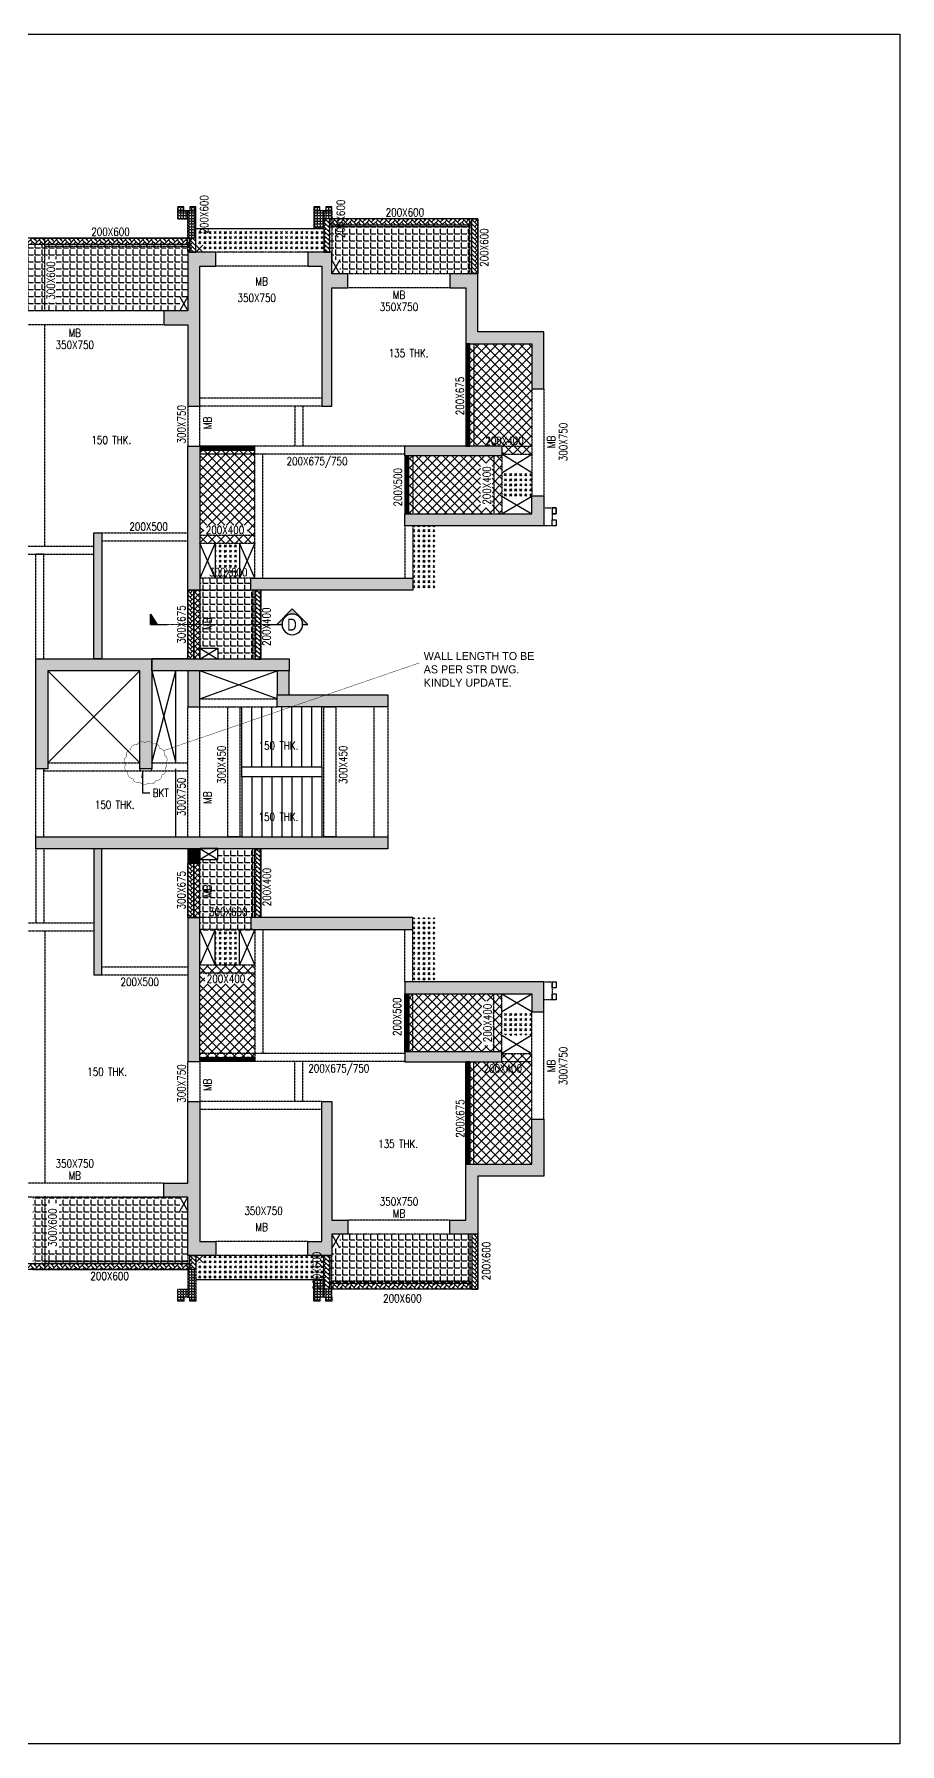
# Model space of a CAD drawing. Header units: millimetres. Extents: x 4277 to 218637, y 6776 to 49510.
# Drawn here: x 116923 to 138550, y 6776 to 49510 of the extents above; entities that cross this region are included whole.
import ezdxf
from ezdxf.enums import TextEntityAlignment as Align

# ---------------------------------------------------------------- set-up
doc = ezdxf.new("R2010")
doc.units = ezdxf.units.MM
for name, pattern in [('DASHED2', [0.375, 0.25, -0.125]), ('DOT', [0.25, 0, -0.25]), ('HIDDEN', [0.375, 0.25, -0.125])]:
    doc.linetypes.add(name, pattern=pattern)
for name, color, linetype, lineweight in [('0. BIM ARCH 28.03.25', 7, 'Continuous', 0), ('BEAM SIZES', 3, 'Continuous', 0), ('Boundary', 40, 'Continuous', 30), ('OTHER', 7, 'Continuous', 30), ('RC PARDI 100MM', 2, 'Continuous', 25), ('RC PARDI 150MM', 2, 'Continuous', 25), ('RC PARDI 200MM', 2, 'Continuous', 25)]:
    doc.layers.add(name, color=color, linetype=linetype, lineweight=lineweight)
for name, color, linetype in [('BEAM', 3, 'DASHED2'), ('BEAM NO', 3, 'Continuous'), ('COL', 6, 'Continuous'), ('col solid', 20, 'Continuous'), ('COVER', 2, 'Continuous'), ('CUT', 9, 'Continuous'), ('DOTED LINE', 7, 'DOT'), ('HAT', 30, 'Continuous'), ('S-Refr-Sect', 2, 'Continuous'), ('SLAB NO', 3, 'Continuous'), ('SYMBOL', 1, 'Continuous')]:
    doc.layers.add(name, color=color, linetype=linetype)
doc.styles.add('AR', font='GOTHIC.TTF')
doc.styles.add('Arial', font='arial.ttf')
doc.styles.add('romance', font='SIMPLEX.shx')
doc.styles.add('ROMANS', font='romans.shx', dxfattribs={"width": 1.2})
doc.dimstyles.new('100T', dxfattribs={"dimtxt": 200, "dimasz": 180, "dimexe": 50, "dimexo": 50, "dimgap": 75, "dimtad": 1, "dimdec": 0, "dimzin": 0, "dimdsep": 46, "dimtxsty": 'romance', "dimcen": 0.09, "dimdle": 150, "dimclrd": 11, "dimclre": 11, "dimclrt": 2, "dimadec": 0, "dimazin": 0, "dimtfac": 1, "dimtdec": 0, "dimtofl": 0, "dimtmove": 0, "dimatfit": 3, "dimfxl": 1, "dimtolj": 1, "dimtzin": 0, "dimarcsym": 0})
pattern_1 = [(45, (140000.34, -120499.32), (-112.2532, 112.2532), []), (135, (140000.34, -120499.32), (-112.2532, -112.2532), [])]
pattern_2 = [(0, (140000.34, -120499.32), (0, 174.625), [127, -47.625]), (90, (140000.34, -120499.32), (-174.625, 1e-14), [127, -47.625])]
pattern_3 = [(180, (265625.13, 208981.15), (-75, -75), [75, -75]), (180, (265625.13, 208953.02), (-75, -75), [75, -75]), (180, (265625.13, 208924.9), (-75, -75), [75, -75]), (270, (265615.755, 208915.52), (75, -75), [75, -75]), (270, (265587.63, 208915.52), (75, -75), [75, -75]), (270, (265559.505, 208915.52), (75, -75), [75, -75])]
pattern_4 = [(270, (-82887.21, 212458.9), (75, -75), [75, -75]), (270, (-82859.085, 212458.9), (75, -75), [75, -75]), (270, (-82830.96, 212458.9), (75, -75), [75, -75]), (360, (-82821.585, 212449.53), (75, 75), [75, -75]), (360, (-82821.585, 212421.4), (75, 75), [75, -75]), (360, (-82821.585, 212393.28), (75, 75), [75, -75])]
pattern_5 = [(45, (140000.34, -120499.316), (0, 107.763073), [228.6, -76.2]), (135, (140054.224, -120445.435), (1e-14, 107.763073), [228.6, -76.2])]
pattern_6 = [(45, (140000.34, -120499.32), (-67.35192, 67.35192), []), (135, (140000.34, -120499.32), (-67.35192, -67.35192), [])]
pattern_7 = [(270, (-84412.21, 215258.9), (75, -75), [75, -75]), (270, (-84384.085, 215258.9), (75, -75), [75, -75]), (270, (-84355.96, 215258.9), (75, -75), [75, -75]), (360, (-84346.585, 215249.53), (75, 75), [75, -75]), (360, (-84346.585, 215221.4), (75, 75), [75, -75]), (360, (-84346.585, 215193.28), (75, 75), [75, -75])]
pattern_8 = [(45, (140000.34, -120499.32), (127.27922, 0), [75, -105]), (45, (140032.16, -120499.32), (127.27922, 0), [30, -150]), (45, (140000.34, -120467.5), (127.27922, 0), [30, -150])]
pattern_9 = [(0, (140000.34, -120499.316), (0, 69.85), [50.8, -19.05]), (90, (140000.34, -120499.316), (-69.85, 4e-15), [50.8, -19.05])]

# ---------------------------------------------------------------- blocks, each defined once
blk = doc.blocks.new('A-SEC-REF-ARROW')
at = {"layer": 'S-Refr-Sect'}
h = blk.add_hatch(color=11, dxfattribs=at)
edge = h.paths.add_edge_path()
edge.add_line((0, 904), (0, 600))
edge.add_arc((0, 0), 600, 90, 180)
edge.add_arc((0, 0), 600, 180, 270)
edge.add_line((0, -600), (0, -904))
edge.add_line((0, -904), (-904, 0))
edge.add_line((-904, 0), (0, 904))
at = {"layer": 'S-Refr-Sect', "color": 11, "linetype": 'Continuous', "ltscale": 100}
for p, q in [((-904, 0), (0, 904)), ((0, 904), (0, 600)), ((0, -904), (-904, 0)), ((0, -600), (0, -904))]:
    blk.add_line(p, q, dxfattribs=at)
at = {"layer": 'S-Refr-Sect', "color": 2, "linetype": 'Continuous'}
blk.add_circle((0, 0), 600, dxfattribs=at)
blk = doc.blocks.new('SECTION')
at = {"layer": 'SYMBOL', "color": 2, "linetype": 'Continuous'}
blk.add_line((1582547, -157327), (1583086, -157327), dxfattribs=at)
at = {"layer": 'SYMBOL', "ltscale": 800, "xscale": -0.500000000299394, "yscale": 0.5000000005322244, "zscale": 0.5, "rotation": 89.96648996946367}
blk.add_blockref('A-SEC-REF-ARROW', (1583371, -157327), dxfattribs=at)
at = {"layer": 'SYMBOL', "color": 1, "linetype": 'Continuous', "style": 'Arial', "width": 0.8}
blk.add_attdef('1', text='', height=350, dxfattribs=at).set_placement((1583359, -157334), align=Align.MIDDLE)
blk = doc.blocks.new('SEC-END')
at = {"linetype": 'Continuous'}
for p, q in [((-300, 0), (0, 200)), ((0, 0), (-300, 0))]:
    blk.add_line(p, q, dxfattribs=at)
blk.add_solid([(-300, 0), (0, 0), (-300, 0), (0, 200)], dxfattribs=at)
blk = doc.blocks.new('SEC-T1')
at = {"layer": 'S-Refr-Sect', "linetype": 'Continuous'}
blk.add_line((0, 4.84), (0, 0), dxfattribs=at)
at = {"layer": 'S-Refr-Sect', "extrusion": (0, 0, -1), "xscale": 0.009999999999998, "yscale": 0.009999999999998, "zscale": -0.01, "rotation": 180}
blk.add_blockref('SEC-END', (0, 4.84), dxfattribs=at)

msp = doc.modelspace()

# ---------------------------------------------------------------- hatches: boundary and pattern name
at = {"layer": 'col solid'}
h = msp.add_hatch(color=256, dxfattribs=at)
h.dxf.hatch_style = 1
h.paths.add_polyline_path([(120760, 42244), (120760, 40209), (121060, 40209), (121061, 43709), (121461, 43709), (121461, 44059), (120761, 44059), (120760, 42594), (120159, 42594), (120159, 42244), (120760, 42244)])
h = msp.add_hatch(color=256, dxfattribs=at)
h.dxf.hatch_style = 1
h.paths.add_polyline_path([(124360, 44059), (123760, 44059), (123760, 43709), (124110, 43709), (124110, 40209), (124360, 40209), (124360, 43169), (124759, 43169), (124759, 43519), (124360, 43519)])
h = msp.add_hatch(color=256, dxfattribs=at)
h.dxf.hatch_style = 1
h.paths.add_polyline_path([(128010, 41769), (129360, 41769), (129360, 40649), (129660, 40649), (129660, 42069), (128010, 42069), (128010, 43519), (127310, 43519), (127310, 43169), (127710, 43169), (127710, 41769)])
h = msp.add_hatch(color=256, dxfattribs=at)
h.dxf.hatch_style = 1
h.paths.add_polyline_path([(120759, 39209), (121060, 39209), (121060, 35609), (120759, 35609)])
h = msp.add_hatch(color=256, dxfattribs=at)
h.dxf.hatch_style = 1
h.paths.add_polyline_path([(126185, 39219), (128610, 39219), (128610, 38969), (126185, 38969)])
h = msp.add_hatch(color=256, dxfattribs=at)
h.dxf.hatch_style = 1
h.paths.add_polyline_path([(126185, 37219), (126185, 37519), (129360, 37519), (129360, 37969), (129660, 37969), (129660, 37219)])
h = msp.add_hatch(color=256, dxfattribs=at)
h.dxf.hatch_style = 1
h.paths.add_polyline_path([(118409, 33894), (118409, 33894), (118609, 33894), (118609, 37044), (118409, 37044)])
h = msp.add_hatch(color=256, dxfattribs=at)
h.dxf.hatch_style = 1
h.paths.add_polyline_path([(122335, 35909), (126385, 35909), (126385, 35609), (122335, 35609)])
h = msp.add_hatch(color=256, dxfattribs=at)
h.dxf.hatch_style = 1
h.paths.add_polyline_path([(116960, 33894), (119860, 33894), (119860, 31144), (119560, 31144), (119560, 33594), (117260, 33594), (117260, 31144), (116960, 31144)])
h = msp.add_hatch(color=256, dxfattribs=at)
h.dxf.hatch_style = 1
h.paths.add_polyline_path([(116960, 33894), (119860, 33894), (119860, 31144), (119560, 31144), (119560, 33594), (117260, 33594), (117260, 31144), (116960, 31144)])
h = msp.add_hatch(color=256, dxfattribs=at)
h.dxf.hatch_style = 1
h.paths.add_polyline_path([(119860, 33894), (123297, 33894), (123297, 33594), (119860, 33594)])
h = msp.add_hatch(color=256, dxfattribs=at)
h.dxf.hatch_style = 1
h.paths.add_polyline_path([(120759, 32694), (121059, 32694), (121059, 33594), (120759, 33594)])
h = msp.add_hatch(color=256, dxfattribs=at)
h.dxf.hatch_style = 1
h.paths.add_polyline_path([(122997, 32994), (123297, 32994), (123297, 33594), (122997, 33594)])
h = msp.add_hatch(color=256, dxfattribs=at)
h.dxf.hatch_style = 1
h.paths.add_polyline_path([(125760, 32694), (122997, 32694), (122997, 32994), (125760, 32994)])
h = msp.add_hatch(color=256, dxfattribs=at)
h.dxf.hatch_style = 1
h.paths.add_polyline_path([(116960, 29444), (125760, 29444), (125760, 29144), (116960, 29144)])
h = msp.add_hatch(color=256, dxfattribs=at)
h.dxf.hatch_style = 1
h.paths.add_polyline_path([(116960, 29444), (125760, 29444), (125760, 29144), (116960, 29144)])
h = msp.add_hatch(color=256, dxfattribs=at)
h.dxf.hatch_style = 1
h.paths.add_polyline_path([(118409, 25994), (118609, 25994), (118609, 29144), (118409, 29144), (118409, 29144)])
h = msp.add_hatch(color=256, dxfattribs=at)
h.dxf.hatch_style = 1
h.paths.add_polyline_path([(120759, 29144), (120759, 28791), (121059, 28791), (121059, 29144)])
h = msp.add_hatch(color=256, dxfattribs=at)
h.dxf.hatch_style = 1
h.paths.add_polyline_path([(120759, 29144), (120759, 28791), (121059, 28791), (121059, 29144)])
h = msp.add_hatch(color=256, dxfattribs=at)
h.dxf.hatch_style = 1
h.paths.add_polyline_path([(120759, 23829), (121060, 23829), (121060, 27429), (120759, 27429)])
h = msp.add_hatch(color=256, dxfattribs=at)
h.dxf.hatch_style = 1
h.paths.add_polyline_path([(122335, 27129), (126385, 27129), (126385, 27429), (122335, 27429)])
h = msp.add_hatch(color=256, dxfattribs=at)
h.dxf.hatch_style = 1
h.paths.add_polyline_path([(126185, 25819), (126185, 25519), (129360, 25519), (129360, 25069), (129660, 25069), (129660, 25819)])
h = msp.add_hatch(color=256, dxfattribs=at)
h.dxf.hatch_style = 1
h.paths.add_polyline_path([(126185, 23819), (128610, 23819), (128610, 24069), (126185, 24069)])
h = msp.add_hatch(color=256, dxfattribs=at)
h.dxf.hatch_style = 1
h.paths.add_polyline_path([(120760, 20794), (120760, 22829), (121060, 22829), (121061, 19329), (121461, 19329), (121461, 18979), (120761, 18979), (120760, 20444), (120159, 20444), (120159, 20794), (120760, 20794)])
h = msp.add_hatch(color=256, dxfattribs=at)
h.dxf.hatch_style = 1
h.paths.add_polyline_path([(124360, 18979), (123760, 18979), (123760, 19329), (124110, 19329), (124110, 22829), (124360, 22829), (124360, 19869), (124759, 19869), (124759, 19519), (124360, 19519)])
h = msp.add_hatch(color=256, dxfattribs=at)
h.dxf.hatch_style = 1
h.paths.add_polyline_path([(128010, 21269), (129360, 21269), (129360, 22389), (129660, 22389), (129660, 20969), (128010, 20969), (128010, 19519), (127310, 19519), (127310, 19869), (127710, 19869), (127710, 21269)])
at = {"layer": 'HAT'}
h = msp.add_hatch(dxfattribs=at)
h.set_pattern_fill('ANGLE', color=256, scale=10)
h.set_pattern_definition(pattern_9)
h.paths.add_polyline_path([(120510, 45194), (120660, 45194), (120660, 45094), (120510, 45094)])
h = msp.add_hatch(dxfattribs=at)
h.set_pattern_fill('ANGLE', color=256, scale=10)
h.set_pattern_definition(pattern_9)
h.paths.add_polyline_path([(120760, 45094), (120510, 45094), (120510, 44894), (120760, 44894)])
h = msp.add_hatch(dxfattribs=at)
h.set_pattern_fill('ANGLE', color=256, scale=10)
h.set_pattern_definition(pattern_9)
h.paths.add_polyline_path([(120761, 45094), (120960, 45094), (120960, 44409), (120761, 44409)])
h = msp.add_hatch(dxfattribs=at)
h.set_pattern_fill('ANGLE', color=256, scale=10)
h.set_pattern_definition(pattern_9)
h.paths.add_polyline_path([(120810, 45094), (120960, 45094), (120960, 45194), (120810, 45194)])
h = msp.add_hatch(dxfattribs=at)
h.set_pattern_fill('ANGLE', color=256, scale=10)
h.set_pattern_definition(pattern_9)
h.paths.add_polyline_path([(123910, 45194), (124060, 45194), (124060, 45094), (123910, 45094)])
h = msp.add_hatch(dxfattribs=at)
h.set_pattern_fill('ANGLE', color=256, scale=10)
h.set_pattern_definition(pattern_9)
h.paths.add_polyline_path([(123910, 45094), (124160, 45094), (124160, 44659), (123910, 44659)])
h = msp.add_hatch(dxfattribs=at)
h.set_pattern_fill('ANGLE', color=256, scale=10)
h.set_pattern_definition(pattern_9)
h.paths.add_polyline_path([(124160, 45094), (124360, 45094), (124360, 44894), (124160, 44894)])
h = msp.add_hatch(dxfattribs=at)
h.set_pattern_fill('ANGLE', color=256, scale=10)
h.set_pattern_definition(pattern_9)
h.paths.add_polyline_path([(124210, 45194), (124360, 45194), (124360, 45094), (124210, 45094)])
h = msp.add_hatch(dxfattribs=at)
h.set_pattern_fill('GOST_GLASS', color=256, scale=15)
h.set_pattern_definition([(45, (140000.34, -120299.32), (127.27922, 0), [75, -105]), (45, (140032.16, -120299.32), (127.27922, 0), [30, -150]), (45, (140000.34, -120267.5), (127.27922, 0), [30, -150])])
h.paths.add_polyline_path([(120960, 44654), (124160, 44654), (124160, 44059), (121135, 44059), (121135, 44234), (120960, 44234)])
h = msp.add_hatch(dxfattribs=at)
h.set_pattern_fill('ANGLE', color=256, scale=25)
h.set_pattern_definition(pattern_2)
h.paths.add_polyline_path([(127860, 44744), (124310, 44744), (124310, 44059), (124360, 44059), (124360, 43869), (124560, 43869), (124560, 43519), (127860, 43519)])
h = msp.add_hatch(dxfattribs=at)
h.set_pattern_fill('ANGLE', color=256, scale=25)
h.set_pattern_definition(pattern_2)
h.paths.add_polyline_path([(117185, 44259), (113560, 44259), (113560, 43759), (113610, 43759), (113610, 42944), (113810, 42944), (113810, 42594), (117185, 42594)])
h = msp.add_hatch(dxfattribs=at)
h.set_pattern_fill('ANGLE', color=256, scale=25)
h.set_pattern_definition(pattern_2)
h.paths.add_polyline_path([(117475, 42799), (117185, 42799), (117185, 42594), (120560, 42594), (120560, 42944), (120760, 42944), (120761, 44059), (120811, 44059), (120811, 44259), (117185, 44259), (117185, 43889), (117475, 43889)])
at = {"layer": 'HAT', "linetype": 'ByBlock'}
h = msp.add_hatch(dxfattribs=at)
h.set_pattern_fill('ANSI37', color=256, scale=50)
h.set_pattern_definition(pattern_1)
edge = h.paths.add_edge_path()
edge.add_line((129360, 41769), (127810, 41769))
edge.add_line((127810, 41769), (127810, 39209))
edge.add_line((127810, 39209), (128610, 39209))
edge.add_line((128610, 39209), (128610, 39009))
edge.add_line((128610, 39009), (129360, 39009))
edge.add_line((129360, 39009), (129360, 41769))
h = msp.add_hatch(dxfattribs=at)
h.set_pattern_fill('ANSI37', color=256, scale=50)
h.set_pattern_definition(pattern_1)
h.paths.add_polyline_path([(121157, 37237), (122250, 37237), (122250, 37003), (121157, 37003)])
h.paths.add_polyline_path([(122435, 36789), (121060, 36789), (121060, 39109), (122435, 39109)])
h = msp.add_hatch(dxfattribs=at)
h.set_pattern_fill('ANSI37', color=256, scale=50)
h.set_pattern_definition(pattern_1)
h.paths.add_polyline_path([(128362, 38785), (128362, 37670), (128076, 37670), (128076, 38785)])
h.paths.add_polyline_path([(128610, 38969), (126285, 38969), (126285, 37519), (128610, 37519)])
at = {"layer": 'HAT'}
h = msp.add_hatch(dxfattribs=at)
h.set_pattern_fill('GOST_GLASS', color=256, scale=15)
h.set_pattern_definition(pattern_8)
h.paths.add_polyline_path([(129360, 38549), (128610, 38549), (128610, 37959), (129360, 37959)])
h = msp.add_hatch(dxfattribs=at)
h.set_pattern_fill('GOST_GLASS', color=256, scale=15)
h.set_pattern_definition(pattern_8)
h.paths.add_polyline_path([(126385, 37219), (126935, 37219), (126935, 35609), (126385, 35609)])
h = msp.add_hatch(dxfattribs=at)
h.set_pattern_fill('GOST_GLASS', color=256, scale=15)
h.set_pattern_definition(pattern_8)
h.paths.add_polyline_path([(122048, 36789), (121448, 36789), (121448, 35909), (122048, 35909)])
h = msp.add_hatch(dxfattribs=at)
h.set_pattern_fill('ANGLE', color=256, scale=25)
h.set_pattern_definition(pattern_2)
h.paths.add_polyline_path([(121060, 35909), (122335, 35909), (122335, 35609), (121060, 35609)])
at = {"layer": 'HAT', "linetype": 'ByBlock'}
h = msp.add_hatch(dxfattribs=at)
h.set_pattern_fill('ANSI37', color=256, scale=30)
h.set_pattern_definition(pattern_6)
h.paths.add_polyline_path([(121059, 33891), (120909, 33891), (120909, 35609), (121059, 35609)])
at = {"layer": 'HAT'}
h = msp.add_hatch(dxfattribs=at)
h.set_pattern_fill('ANGLE', color=256, scale=25)
h.set_pattern_definition(pattern_2)
edge = h.paths.add_edge_path()
edge.add_line((122435, 35609), (121060, 35609))
edge.add_line((121060, 35609), (121059, 34159))
edge.add_line((121059, 34159), (121510, 34159))
edge.add_line((121510, 34159), (121510, 33891))
edge.add_line((121510, 33891), (122435, 33891))
edge.add_line((122435, 33891), (122435, 35609))
h = msp.add_hatch(dxfattribs=at)
h.set_pattern_fill('ANGLE', color=256, scale=25)
h.set_pattern_definition(pattern_2)
edge = h.paths.add_edge_path()
edge.add_line((122435, 27429), (121060, 27429))
edge.add_line((121060, 27429), (121059, 28879))
edge.add_line((121059, 28879), (121510, 28879))
edge.add_line((121510, 28879), (121510, 29147))
edge.add_line((121510, 29147), (122435, 29147))
edge.add_line((122435, 29147), (122435, 27429))
at = {"layer": 'HAT', "linetype": 'ByBlock'}
h = msp.add_hatch(dxfattribs=at)
h.set_pattern_fill('ANSI37', color=256, scale=30)
h.set_pattern_definition(pattern_6)
h.paths.add_polyline_path([(121059, 28791), (120909, 28791), (120909, 27429), (121059, 27429)])
at = {"layer": 'HAT'}
h = msp.add_hatch(dxfattribs=at)
h.set_pattern_fill('ANGLE', color=256, scale=25)
h.set_pattern_definition([(0, (140000.32, -128989.37), (0, 174.625), [127, -47.625]), (90, (140000.32, -128989.37), (-174.625, 1e-14), [127, -47.625])])
h.paths.add_polyline_path([(121060, 27419), (122335, 27419), (122335, 27119), (121060, 27119)])
h = msp.add_hatch(dxfattribs=at)
h.set_pattern_fill('GOST_GLASS', color=256, scale=15)
h.set_pattern_definition(pattern_8)
h.paths.add_polyline_path([(126385, 27429), (126935, 27429), (126935, 25829), (126385, 25829)])
h = msp.add_hatch(dxfattribs=at)
h.set_pattern_fill('GOST_GLASS', color=256, scale=15)
h.set_pattern_definition(pattern_8)
h.paths.add_polyline_path([(122048, 27129), (121448, 27129), (121448, 26249), (122048, 26249)])
at = {"layer": 'HAT', "linetype": 'ByBlock'}
h = msp.add_hatch(dxfattribs=at)
h.set_pattern_fill('ANSI37', color=256, scale=50)
h.set_pattern_definition(pattern_1)
h.paths.add_polyline_path([(122254, 26016), (122254, 25775), (121183, 25775), (121183, 26016)])
h.paths.add_polyline_path([(122435, 26249), (121060, 26249), (121060, 23929), (122435, 23929)])
h = msp.add_hatch(dxfattribs=at)
h.set_pattern_fill('ANSI37', color=256, scale=50)
h.set_pattern_definition(pattern_1)
h.paths.add_polyline_path([(128380, 25337), (128380, 24230), (128101, 24230), (128101, 25337)])
h.paths.add_polyline_path([(128610, 24069), (126285, 24069), (126285, 25519), (128610, 25519)])
at = {"layer": 'HAT'}
h = msp.add_hatch(dxfattribs=at)
h.set_pattern_fill('GOST_GLASS', color=256, scale=15)
h.set_pattern_definition(pattern_8)
h.paths.add_polyline_path([(129360, 25079), (128610, 25079), (128610, 24489), (129360, 24489)])
at = {"layer": 'HAT', "linetype": 'ByBlock'}
h = msp.add_hatch(dxfattribs=at)
h.set_pattern_fill('ANSI37', color=256, scale=50)
h.set_pattern_definition(pattern_1)
edge = h.paths.add_edge_path()
edge.add_line((129360, 21269), (127810, 21269))
edge.add_line((127810, 21269), (127810, 23829))
edge.add_line((127810, 23829), (128610, 23829))
edge.add_line((128610, 23829), (128610, 24029))
edge.add_line((128610, 24029), (129360, 24029))
edge.add_line((129360, 24029), (129360, 21269))
at = {"layer": 'HAT'}
h = msp.add_hatch(dxfattribs=at)
h.set_pattern_fill('ANGLE', color=256, scale=25)
h.set_pattern_definition(pattern_2)
h.paths.add_polyline_path([(117236, 20293), (117543, 20293), (117543, 19118), (117236, 19118)], flags=16)
h.paths.add_polyline_path([(120761, 18779), (116885, 18779), (116885, 20444), (120560, 20444), (120560, 20094), (120760, 20094)])
h = msp.add_hatch(dxfattribs=at)
h.set_pattern_fill('ANGLE', color=256, scale=25)
h.set_pattern_definition(pattern_2)
edge = h.paths.add_edge_path()
edge.add_line((127860, 18294), (124310, 18294))
edge.add_line((124310, 18294), (124310, 18979))
edge.add_line((124310, 18979), (124360, 18979))
edge.add_line((124360, 18979), (124360, 19169))
edge.add_line((124360, 19169), (124560, 19169))
edge.add_line((124560, 19169), (124560, 19519))
edge.add_line((124560, 19519), (127860, 19519))
edge.add_line((127860, 19519), (127860, 18294))
h = msp.add_hatch(dxfattribs=at)
h.set_pattern_fill('GOST_GLASS', color=256, scale=15)
h.set_pattern_definition([(45, (140000.34, -120699.37), (127.27922, 0), [75, -105]), (45, (140032.16, -120699.37), (127.27922, 0), [30, -150]), (45, (140000.34, -120667.55), (127.27922, 0), [30, -150])])
h.paths.add_polyline_path([(120960, 18384), (124160, 18384), (124160, 18979), (121135, 18979), (121135, 18804), (120960, 18804)])
h = msp.add_hatch(dxfattribs=at)
h.set_pattern_fill('ANGLE', color=256, scale=10)
h.set_pattern_definition(pattern_9)
h.paths.add_polyline_path([(120760, 18629), (120960, 18629), (120960, 17944), (120761, 17944)])
h = msp.add_hatch(dxfattribs=at)
h.set_pattern_fill('ANGLE', color=256, scale=10)
h.set_pattern_definition(pattern_9)
h.paths.add_polyline_path([(124160, 17944), (123910, 17944), (123910, 18379), (124160, 18379)])
h = msp.add_hatch(dxfattribs=at)
h.set_pattern_fill('ANGLE', color=256, scale=10)
h.set_pattern_definition(pattern_9)
h.paths.add_polyline_path([(120761, 17944), (120510, 17944), (120510, 18144), (120761, 18144)])
h = msp.add_hatch(dxfattribs=at)
h.set_pattern_fill('ANGLE', color=256, scale=10)
h.set_pattern_definition(pattern_9)
h.paths.add_polyline_path([(124160, 18144), (124360, 18144), (124360, 17944), (124160, 17944)])
h = msp.add_hatch(dxfattribs=at)
h.set_pattern_fill('ANGLE', color=256, scale=10)
h.set_pattern_definition(pattern_9)
h.paths.add_polyline_path([(120510, 17944), (120660, 17944), (120660, 17844), (120510, 17844)])
h = msp.add_hatch(dxfattribs=at)
h.set_pattern_fill('ANGLE', color=256, scale=10)
h.set_pattern_definition(pattern_9)
h.paths.add_polyline_path([(120810, 17944), (120960, 17944), (120960, 17844), (120810, 17844)])
h = msp.add_hatch(dxfattribs=at)
h.set_pattern_fill('ANGLE', color=256, scale=10)
h.set_pattern_definition(pattern_9)
h.paths.add_polyline_path([(123910, 17944), (124060, 17944), (124060, 17844), (123910, 17844)])
h = msp.add_hatch(dxfattribs=at)
h.set_pattern_fill('ANGLE', color=256, scale=10)
h.set_pattern_definition(pattern_9)
h.paths.add_polyline_path([(124210, 17944), (124360, 17944), (124360, 17844), (124210, 17844)])
at = {"layer": 'RC PARDI 100MM'}
h = msp.add_hatch(dxfattribs=at)
h.set_pattern_fill('EARTH', color=30, scale=300, angle=270)
h.set_pattern_definition(pattern_7)
h.paths.add_polyline_path([(127710, 41769), (127710, 39209), (127810, 39209), (127810, 41769)])
h = msp.add_hatch(dxfattribs=at)
h.set_pattern_fill('EARTH', color=30, scale=300, angle=180)
h.set_pattern_definition(pattern_3)
h.paths.add_polyline_path([(121060, 39109), (122435, 39109), (122435, 39209), (121060, 39209)])
h = msp.add_hatch(dxfattribs=at)
h.set_pattern_fill('EARTH', color=30, scale=300, angle=270)
h.set_pattern_definition(pattern_4)
h.paths.add_polyline_path([(126185, 38969), (126185, 37519), (126285, 37519), (126285, 38969)])
h = msp.add_hatch(dxfattribs=at)
h.set_pattern_fill('EARTH', color=30, scale=300, angle=270)
h.set_pattern_definition(pattern_4)
h.paths.add_polyline_path([(126185, 24069), (126185, 25519), (126285, 25519), (126285, 24069)])
h = msp.add_hatch(dxfattribs=at)
h.set_pattern_fill('EARTH', color=30, scale=300, angle=180)
h.set_pattern_definition(pattern_3)
h.paths.add_polyline_path([(121060, 23929), (122435, 23929), (122435, 23829), (121060, 23829)])
h = msp.add_hatch(dxfattribs=at)
h.set_pattern_fill('EARTH', color=30, scale=300, angle=270)
h.set_pattern_definition(pattern_7)
h.paths.add_polyline_path([(127710, 21269), (127710, 23829), (127810, 23829), (127810, 21269)])
at = {"layer": 'RC PARDI 150MM'}
h = msp.add_hatch(dxfattribs=at)
h.set_pattern_fill('AR-HBONE', color=30, scale=0.75)
h.set_pattern_definition(pattern_5)
h.paths.add_polyline_path([(124160, 44059), (124310, 44059), (124310, 44894), (124160, 44894)])
h = msp.add_hatch(dxfattribs=at)
h.set_pattern_fill('AR-HBONE', color=30, scale=0.75)
h.set_pattern_definition(pattern_5)
h.paths.add_polyline_path([(127860, 44894), (124310, 44894), (124310, 44744), (127860, 44744)])
h = msp.add_hatch(dxfattribs=at)
h.set_pattern_fill('AR-HBONE', color=30, scale=0.75)
h.set_pattern_definition(pattern_5)
h.paths.add_polyline_path([(128010, 43519), (127860, 43519), (127860, 44894), (128010, 44894)])
h = msp.add_hatch(dxfattribs=at)
h.set_pattern_fill('AR-HBONE', color=30, scale=0.75)
h.set_pattern_definition([(45, (140000.34, -120399.316), (0, 107.763073), [228.6, -76.2]), (135, (140054.224, -120345.435), (1e-14, 107.763073), [228.6, -76.2])])
h.paths.add_polyline_path([(120811, 44409), (113560, 44409), (113560, 44259), (120811, 44259)])
h = msp.add_hatch(dxfattribs=at)
h.set_pattern_fill('AR-HBONE', color=30, scale=0.75)
h.set_pattern_definition([(45, (143349.88, -120199.28), (0, 107.763073), [228.6, -76.2]), (135, (143403.76, -120145.4), (1e-14, 107.763073), [228.6, -76.2])])
h.paths.add_polyline_path([(120811, 44059), (120961, 44059), (120961, 44409), (120811, 44409)])
h = msp.add_hatch(dxfattribs=at)
h.set_pattern_fill('AR-HBONE', color=30, scale=0.75)
h.set_pattern_definition(pattern_5)
h.paths.add_polyline_path([(120909, 33891), (120759, 33891), (120759, 35609), (120909, 35609)])
h = msp.add_hatch(dxfattribs=at)
h.set_pattern_fill('AR-HBONE', color=30, scale=0.75)
h.set_pattern_definition(pattern_5)
h.paths.add_polyline_path([(122585, 35609), (122435, 35609), (122435, 33891), (122585, 33891)])
h = msp.add_hatch(dxfattribs=at)
h.set_pattern_fill('AR-HBONE', color=30, scale=0.75)
h.set_pattern_definition(pattern_5)
h.paths.add_polyline_path([(122585, 27429), (122435, 27429), (122435, 29147), (122585, 29147)])
h = msp.add_hatch(dxfattribs=at)
h.set_pattern_fill('AR-HBONE', color=30, scale=0.75)
h.set_pattern_definition(pattern_5)
h.paths.add_polyline_path([(120909, 28791), (120759, 28791), (120759, 27429), (120909, 27429)])
h = msp.add_hatch(dxfattribs=at)
h.set_pattern_fill('AR-HBONE', color=30, scale=0.75)
h.set_pattern_definition(pattern_5)
h.paths.add_polyline_path([(128010, 19519), (127860, 19519), (127860, 18144), (128010, 18144)])
h = msp.add_hatch(dxfattribs=at)
h.set_pattern_fill('AR-HBONE', color=30, scale=0.75)
h.set_pattern_definition([(45, (143349.39, -120799.41), (0, 107.763073), [228.6, -76.2]), (135, (143403.27, -120745.53), (1e-14, 107.763073), [228.6, -76.2])])
h.paths.add_polyline_path([(120811, 18979), (120961, 18979), (120960, 18629), (120810, 18629)])
h = msp.add_hatch(dxfattribs=at)
h.set_pattern_fill('AR-HBONE', color=30, scale=0.75)
h.set_pattern_definition(pattern_5)
h.paths.add_polyline_path([(124160, 18979), (124310, 18979), (124310, 18144), (124160, 18144)])
h = msp.add_hatch(dxfattribs=at)
h.set_pattern_fill('AR-HBONE', color=30, scale=0.75)
h.set_pattern_definition([(45, (139999.87, -120599.32), (0, 107.763073), [228.6, -76.2]), (135, (140053.75, -120545.435), (1e-14, 107.763073), [228.6, -76.2])])
h.paths.add_polyline_path([(120810, 18629), (113560, 18629), (113560, 18779), (120810, 18779)])
h = msp.add_hatch(dxfattribs=at)
h.set_pattern_fill('AR-HBONE', color=30, scale=0.75)
h.set_pattern_definition(pattern_5)
h.paths.add_polyline_path([(127860, 18144), (124310, 18144), (124310, 18294), (127860, 18294)])

# ---------------------------------------------------------------- linework, layer by layer
at = {"layer": '0. BIM ARCH 28.03.25', "linetype": 'ByBlock', "lineweight": -2, "const_width": 10, "elevation": 0}
msp.add_lwpolyline([(120157, 31602), (126545, 33794)], dxfattribs=at)
msp.add_lwpolyline([(120212, 31294, 0.5), (120172, 31491, 0.5), (120058, 31656, 0.5), (119888, 31764, 0.5), (119690, 31796, 0.5), (119495, 31748, 0.5), (119334, 31627, 0.5), (119234, 31453, 0.5), (119209, 31254, 0.5), (119265, 31061, 0.5), (119392, 30905, 0.5), (119570, 30811, 0.5), (119770, 30795, 0.5), (119961, 30859, 0.5), (120112, 30992, 0.5), (120198, 31173, 0.5)], format="xyb", close=True, dxfattribs=at)
at = {"layer": 'BEAM', "ltscale": 10}
for p, q in [((120761, 44059, 0), (120761, 45094, 0)), ((120761, 45094, 0), (120961, 45094, 0)), ((120961, 44059, 0), (120961, 45094, 0)), ((120961, 44309, 0), (120961, 45094, 0)), ((124160, 45094, 0), (124160, 44059, 0)), ((124160, 45094, 0), (124360, 45094, 0)), ((124360, 44894, 0), (124160, 44894, 0)), ((124360, 45094, 0), (124360, 43859, 0)), ((127810, 44894, 0), (124360, 44894, 0)), ((127810, 43519), (127810, 44894, 0)), ((128010, 44894, 0), (127810, 44894, 0)), ((128010, 43519), (128010, 44894, 0)), ((127810, 44694, 0), (124360, 44694, 0)), ((116885, 44409, 0), (117185, 44409, 0)), ((117185, 42594, 0), (117185, 44409, 0)), ((117185, 44409, 0), (120761, 44409, 0)), ((117185, 44209, 0), (120761, 44209, 0)), ((120960, 44409, 0), (120761, 44409, 0)), ((127910, 41769, 0), (127910, 39209, 0)), ((122585, 39009, 0), (121060, 39009, 0)), ((122535, 39009, 0), (121060, 39009, 0)), ((122435, 35909, 0), (122435, 39209, 0)), ((126385, 38969, 0), (126385, 37519, 0)), ((128610, 39009, 0), (129360, 39009, 0)), ((128610, 38969, 0), (128610, 37519, 0)), ((126385, 37219, 0), (126385, 35909, 0)), ((121060, 36789, 0), (122435, 36789, 0)), ((117160, 36516, 0), (116960, 36516, 0)), ((122385, 35909, 0), (121060, 35909, 0)), ((122585, 35609, 0), (122585, 33891, 0)), ((120759, 33894, 0), (119860, 33894, 0)), ((120759, 33594, 0), (119860, 33594, 0)), ((121059, 32894, 0), (122997, 32894, 0)), ((121059, 32694, 0), (122997, 32694, 0)), ((125410, 32694, 0), (125410, 29444, 0)), ((125760, 32694, 0), (125760, 29444, 0)), ((117260, 31294, 0), (119560, 31294, 0)), ((119860, 31294, 0), (120759, 31294, 0)), ((122385, 27429, 0), (122385, 29147, 0)), ((122585, 27429, 0), (122585, 29147, 0)), ((122385, 27429, 0), (121060, 27429, 0)), ((122385, 27129, 0), (121060, 27129, 0)), ((122435, 27129, 0), (122435, 23829, 0)), ((126385, 25819, 0), (126385, 27129, 0)), ((121060, 26249, 0), (122435, 26249, 0)), ((126385, 24069, 0), (126385, 25519, 0)), ((128610, 24069, 0), (128610, 25519, 0)), ((122535, 24029, 0), (121060, 24029, 0)), ((128610, 24029, 0), (129360, 24029, 0)), ((127910, 21269, 0), (127910, 23829, 0)), ((117185, 20469, 0), (117185, 18629, 0)), ((127810, 19519), (127810, 18144, 0)), ((128010, 19519), (128010, 18144, 0)), ((117185, 18829, 0), (120760, 18829, 0)), ((120761, 18979, 0), (120761, 17944, 0)), ((120961, 18979, 0), (120960, 18629, 0)), ((124360, 17944, 0), (124360, 18979, 0)), ((116885, 18629, 0), (117185, 18629, 0)), ((117185, 18629, 0), (120760, 18629, 0)), ((120960, 18629, 0), (120760, 18629, 0)), ((120960, 18629, 0), (120960, 17944, 0)), ((124360, 18144, 0), (124160, 18144, 0)), ((127810, 18344, 0), (124360, 18344, 0)), ((127810, 18144, 0), (124360, 18144, 0)), ((128010, 18144, 0), (127810, 18144, 0)), ((120761, 17944, 0), (120960, 17944, 0)), ((124160, 17944, 0), (124360, 17944, 0))]:
    msp.add_line(p, q, dxfattribs=at)
at = {"layer": 'BEAM', "color": 4}
for p, q in [((123748, 44059, 0), (121448, 44059, 0)), ((127310, 43519, 0), (124759, 43519, 0)), ((120159, 42594, 0), (114210, 42594, 0)), ((120159, 20444, 0), (114210, 20444, 0)), ((127310, 19519, 0), (124759, 19519, 0)), ((123760, 18979, 0), (121461, 18979, 0))]:
    msp.add_line(p, q, dxfattribs=at)
at = {"layer": 'BEAM', "color": 4, "linetype": 'HIDDEN', "ltscale": 10}
for p, q in [((123748, 43709, 0), (121448, 43709, 0)), ((127310, 43169, 0), (124759, 43169, 0)), ((120159, 42244, 0), (114210, 42244, 0)), ((120760, 40209, 0), (120759, 39209, 0)), ((121060, 39209, 0), (121060, 40209, 0)), ((120759, 35609, 0), (120759, 33891, 0)), ((121059, 35609, 0), (121059, 33891, 0)), ((120759, 29444, 0), (120759, 32694, 0)), ((121059, 29444, 0), (121059, 32694, 0)), ((120759, 27429, 0), (120759, 28794, 0)), ((121059, 27429, 0), (121059, 28794, 0)), ((120760, 22829, 0), (120759, 23829, 0)), ((121060, 23829, 0), (121060, 22829, 0)), ((120159, 20794, 0), (114210, 20794, 0)), ((127310, 19869, 0), (124759, 19869, 0)), ((123760, 19329, 0), (121461, 19329, 0))]:
    msp.add_line(p, q, dxfattribs=at)
at = {"layer": 'BEAM', "linetype": 'HIDDEN', "ltscale": 10}
for p, q in [((117185, 36716, 0), (117185, 42244, 0)), ((127710, 41769, 0), (127710, 39209, 0)), ((124110, 40409, 0), (121060, 40409, 0)), ((124110, 40209, 0), (121060, 40209, 0)), ((123435, 40209, 0), (123435, 39209, 0)), ((123635, 40209, 0), (123635, 39209, 0)), ((126185, 39209, 0), (121060, 39209, 0)), ((126185, 39009, 0), (122585, 39009, 0)), ((122635, 35909, 0), (122635, 39009, 0)), ((126185, 38969, 0), (126185, 37519, 0)), ((128410, 38969, 0), (128410, 37519, 0)), ((128610, 39209, 0), (129360, 39209, 0)), ((126185, 37219, 0), (126185, 35909, 0)), ((118609, 37044, 0), (120759, 37044, 0)), ((118609, 36844, 0), (120759, 36844, 0)), ((121060, 36989, 0), (122435, 36989, 0)), ((114160, 36716, 0), (118409, 36716, 0)), ((114160, 36516, 0), (118409, 36516, 0)), ((116960, 33894, 0), (116960, 36516, 0)), ((117160, 33894, 0), (117160, 36516, 0)), ((122385, 35609, 0), (121060, 35609, 0)), ((122385, 35609, 0), (122385, 33891, 0)), ((116960, 29444, 0), (116960, 31144, 0)), ((117160, 29444, 0), (117160, 31144, 0)), ((117160, 31094, 0), (119560, 31094, 0)), ((119860, 31094, 0), (120759, 31094, 0)), ((116960, 29144, 0), (116960, 27294, 0)), ((117160, 29144, 0), (117160, 27294, 0)), ((115460, 27294, 6), (118409, 27294, 6)), ((115460, 27094, 6), (118409, 27094, 6)), ((117185, 27094, 0), (117185, 20819, 0)), ((122635, 27129, 0), (122635, 24029, 0)), ((126185, 25819, 0), (126185, 27129, 0)), ((118609, 26194, 0), (120759, 26194, 0)), ((118609, 25994, 0), (120759, 25994, 0)), ((121060, 26049, 0), (122435, 26049, 0)), ((126185, 24069, 0), (126185, 25519, 0)), ((128410, 24069, 0), (128410, 25519, 0)), ((126185, 24029, 0), (122535, 24029, 0)), ((126185, 23829, 0), (121060, 23829, 0)), ((126185, 23829, 0), (121060, 23829, 0)), ((123435, 22829, 0), (123435, 23829, 0)), ((123635, 22829, 0), (123635, 23829, 0)), ((127710, 21269, 0), (127710, 23829, 0)), ((128610, 23829, 0), (129360, 23829, 0)), ((124110, 22829, 0), (121060, 22829, 0)), ((124110, 22629, 0), (121060, 22629, 0))]:
    msp.add_line(p, q, dxfattribs=at)
at = {"layer": 'BEAM', "color": 4, "ltscale": 10}
for p, q in [((129360, 40649, 0), (129360, 37969, 0)), ((129660, 40649, 0), (129660, 37969, 0)), ((129360, 22389, 0), (129360, 25069, 0)), ((129660, 22389, 0), (129660, 25069, 0))]:
    msp.add_line(p, q, dxfattribs=at)
at = {"layer": 'BEAM', "ltscale": 10, "elevation": 0}
for points in [[(120761, 45094), (120510, 45094), (120510, 44894), (120761, 44894)], [(120761, 17944), (120510, 17944), (120510, 18144), (120761, 18144)]]:
    msp.add_lwpolyline(points, close=True, dxfattribs=at)
at = {"layer": 'BEAM', "elevation": 0}
msp.add_lwpolyline([(129660, 37669), (129960, 37669), (129960, 37519), (129860, 37519), (129860, 37369), (129960, 37369), (129960, 37219), (129660, 37219)], dxfattribs=at)
at = {"layer": 'BEAM', "linetype": 'HIDDEN', "ltscale": 10, "elevation": 0}
for points in [[(121760, 32694), (122060, 32694), (122060, 29444), (121760, 29444)], [(124160, 32694), (124460, 32694), (124460, 29444), (124160, 29444)], [(119560, 31094), (119860, 31094), (119860, 31144), (119560, 31144)]]:
    msp.add_lwpolyline(points, close=True, dxfattribs=at)
at = {"layer": 'BEAM', "elevation": 0}
msp.add_lwpolyline([(129860, 25369), (129660, 25369), (129660, 25819), (129860, 25819)], close=True, dxfattribs=at)
at = {"layer": 'Boundary'}
msp.add_lwpolyline([(77037, 49510), (138550, 49510), (138550, 6776), (77037, 6776)], close=True, dxfattribs=at)
at = {"layer": 'COL', "elevation": 0}
for points in [[(120760, 42244), (120760, 40209), (121060, 40209), (121061, 43709), (121461, 43709), (121461, 44059), (120761, 44059), (120760, 42594), (120159, 42594), (120159, 42244), (120760, 42244)], [(124360, 44059), (123760, 44059), (123760, 43709), (124110, 43709), (124110, 40209), (124360, 40209), (124360, 43169), (124759, 43169), (124759, 43519), (124360, 43519)], [(120759, 39209), (121060, 39209), (121060, 35609), (120759, 35609)], [(126185, 39219), (128610, 39219), (128610, 38969), (126185, 38969)], [(126185, 37219), (126185, 37519), (129360, 37519), (129360, 37969), (129660, 37969), (129660, 37219)], [(122335, 35909), (126385, 35909), (126385, 35609), (122335, 35609)], [(116960, 33894), (119860, 33894), (119860, 31144), (119560, 31144), (119560, 33594), (117260, 33594), (117260, 31144), (116960, 31144)], [(119860, 33894), (123297, 33894), (123297, 33594), (119860, 33594)], [(120759, 32694), (121059, 32694), (121059, 33594), (120759, 33594)], [(122997, 32994), (123297, 32994), (123297, 33594), (122997, 33594)], [(125760, 32694), (122997, 32694), (122997, 32994), (125760, 32994)], [(116960, 29444), (125760, 29444), (125760, 29144), (116960, 29144)], [(120759, 29144), (120759, 28791), (121059, 28791), (121059, 29144)], [(120759, 23829), (121060, 23829), (121060, 27429), (120759, 27429)], [(122335, 27129), (126385, 27129), (126385, 27429), (122335, 27429)], [(126185, 25819), (126185, 25519), (129360, 25519), (129360, 25069), (129660, 25069), (129660, 25819)], [(126185, 23819), (128610, 23819), (128610, 24069), (126185, 24069)], [(120760, 20794), (120760, 22829), (121060, 22829), (121061, 19329), (121461, 19329), (121461, 18979), (120761, 18979), (120760, 20444), (120159, 20444), (120159, 20794), (120760, 20794)], [(124360, 18979), (123760, 18979), (123760, 19329), (124110, 19329), (124110, 22829), (124360, 22829), (124360, 19869), (124759, 19869), (124759, 19519), (124360, 19519)]]:
    msp.add_lwpolyline(points, close=True, dxfattribs=at)
for points in [[(128010, 41769), (129360, 41769), (129360, 40649), (129660, 40649), (129660, 42069), (128010, 42069), (128010, 43519), (127310, 43519), (127310, 43169), (127710, 43169), (127710, 41769), (128010, 41769)], [(118409, 33894), (118409, 37044), (118609, 37044), (118609, 33894), (118409, 33894)], [(118409, 29144), (118409, 25994), (118609, 25994), (118609, 29144), (118409, 29144)], [(128010, 21269), (129360, 21269), (129360, 22389), (129660, 22389), (129660, 20969), (128010, 20969), (128010, 19519), (127310, 19519), (127310, 19869), (127710, 19869), (127710, 21269), (128010, 21269)]]:
    msp.add_lwpolyline(points, dxfattribs=at)
at = {"layer": 'COVER'}
for p, q in [((120960, 44654, 0), (124160, 44654, 0)), ((121448, 36789, 0), (121448, 35909, 0)), ((122048, 36789, 0), (122048, 35909, 0)), ((120459, 31294, 0), (120459, 33594, 0)), ((120459, 29444, 0), (120459, 31144, 0)), ((121448, 26249, 0), (121448, 27129, 0)), ((122048, 26249, 0), (122048, 27129, 0)), ((124160, 17944, 0), (124160, 18979, 0)), ((120960, 18384, 0), (124160, 18384, 0))]:
    msp.add_line(p, q, dxfattribs=at)
at = {"layer": 'COVER', "elevation": 0}
for points in [[(120960, 45090), (120960, 45194), (120810, 45194), (120810, 45094), (120660, 45094), (120660, 45194), (120510, 45194), (120510, 45094), (120760, 45094)], [(124360, 45094), (124360, 45194), (124210, 45194), (124210, 45094), (124060, 45094), (124060, 45194), (123910, 45194), (123910, 45094)]]:
    msp.add_lwpolyline(points, dxfattribs=at)
for points in [[(124160, 45094), (123910, 45094), (123910, 44659), (124160, 44659)], [(124160, 44059), (124310, 44059), (124310, 44894), (124160, 44894)], [(127860, 44894), (124310, 44894), (124310, 44744), (127860, 44744)], [(128010, 43519), (127860, 43519), (127860, 44894), (128010, 44894)], [(120811, 44409), (113560, 44409), (113560, 44259), (120811, 44259)], [(120811, 44059), (120961, 44059), (120961, 44409), (120811, 44409)], [(129860, 37519), (129960, 37519), (129960, 37669), (129860, 37669)], [(129860, 37369), (129960, 37369), (129960, 37219), (129860, 37219)], [(120909, 33891), (120759, 33891), (120759, 35609), (120909, 35609)], [(121059, 33891), (120909, 33891), (120909, 35609), (121059, 35609)], [(122585, 35609), (122435, 35609), (122435, 33891), (122585, 33891)], [(121059, 34159), (121510, 34159), (121510, 33884), (121059, 33884)], [(121059, 28879), (121510, 28879), (121510, 29154), (121059, 29154)], [(122585, 27429), (122435, 27429), (122435, 29147), (122585, 29147)], [(120909, 28791), (120759, 28791), (120759, 27429), (120909, 27429)], [(121059, 28791), (120909, 28791), (120909, 27429), (121059, 27429)], [(129960, 25669), (129860, 25669), (129860, 25819), (129960, 25819)], [(129860, 25519), (129960, 25519), (129960, 25369), (129860, 25369)], [(128010, 19519), (127860, 19519), (127860, 18144), (128010, 18144)], [(120811, 18979), (120961, 18979), (120960, 18629), (120810, 18629)], [(124160, 18979), (124310, 18979), (124310, 18144), (124160, 18144)], [(120810, 18629), (113560, 18629), (113560, 18779), (120810, 18779)], [(124160, 17944), (123910, 17944), (123910, 18379), (124160, 18379)], [(127860, 18144), (124310, 18144), (124310, 18294), (127860, 18294)], [(120510, 17944), (120660, 17944), (120660, 17844), (120510, 17844)], [(120810, 17944), (120960, 17944), (120960, 17844), (120810, 17844)], [(123910, 17944), (124060, 17944), (124060, 17844), (123910, 17844)], [(124210, 17944), (124360, 17944), (124360, 17844), (124210, 17844)]]:
    msp.add_lwpolyline(points, close=True, dxfattribs=at)
at = {"layer": 'COVER', "const_width": 0.1, "elevation": 0}
for points in [[(121135, 44234), (120960, 44234), (120960, 44059), (121135, 44059)], [(124560, 43869), (124360, 43869), (124360, 43519), (124560, 43519)], [(120560, 42944), (120760, 42944), (120760, 42594), (120560, 42594)], [(120560, 20094), (120760, 20094), (120760, 20444), (120560, 20444)], [(124560, 19169), (124360, 19169), (124360, 19519), (124560, 19519)], [(121135, 18804), (120961, 18804), (120961, 18979), (121135, 18979)]]:
    msp.add_lwpolyline(points, close=True, dxfattribs=at)
for points in [[(128610, 38549), (129360, 38549), (129360, 37959), (128610, 37959)], [(126385, 35609), (126935, 35609), (126935, 37209)], [(126385, 27429), (126935, 27429), (126935, 25829)], [(128610, 24489), (129360, 24489), (129360, 25079), (128610, 25079)]]:
    msp.add_lwpolyline(points, dxfattribs=at)
at = {"layer": 'CUT'}
for p, q in [((121135, 44059, 0), (120960, 44234, 0)), ((121135, 44234, 0), (120961, 44059, 0)), ((124560, 43869, 0), (124360, 43519, 0)), ((124560, 43519, 0), (124360, 43869, 0)), ((120560, 42944, 0), (120760, 42594, 0)), ((120560, 42594, 0), (120760, 42944, 0)), ((128610, 38549, 0), (129360, 39009, 0)), ((129360, 38549, 0), (128610, 39009, 0)), ((128610, 37959, 0), (129360, 37519, 0)), ((128610, 37519, 0), (129360, 37959, 0)), ((121448, 36789, 0), (121060, 35909, 0)), ((121448, 35909, 0), (121060, 36789, 0)), ((122435, 36789, 0), (122048, 35909, 0)), ((122435, 35909, 0), (122048, 36789, 0)), ((121059, 34159, 0), (121510, 33884, 0)), ((121059, 33884, 0), (121510, 34159, 0)), ((117260, 31294, 0), (119560, 33594, 0)), ((117260, 33594, 0), (119560, 31294, 0)), ((119860, 33594, 0), (120459, 31294, 0)), ((119860, 31294, 0), (120459, 33594, 0)), ((121059, 32894, 0), (122997, 33594, 0)), ((122997, 32894, 0), (121059, 33594, 0)), ((121059, 28879, 0), (121510, 29154, 0)), ((121059, 29154, 0), (121510, 28879, 0)), ((121448, 26249, 0), (121060, 27129, 0)), ((121448, 27129, 0), (121060, 26249, 0)), ((122435, 26249, 0), (122048, 27129, 0)), ((122435, 27129, 0), (122048, 26249, 0)), ((128610, 25079, 0), (129360, 25519, 0)), ((128610, 25519, 0), (129360, 25079, 0)), ((128610, 24489, 0), (129360, 24029, 0)), ((129360, 24489, 0), (128610, 24029, 0)), ((120560, 20094, 0), (120760, 20444, 0)), ((120560, 20444, 0), (120760, 20094, 0)), ((124560, 19169, 0), (124360, 19519, 0)), ((124560, 19519, 0), (124360, 19169, 0)), ((121135, 18804, 0), (120960, 18979, 0)), ((120961, 18804, 0), (121135, 18979, 0))]:
    msp.add_line(p, q, dxfattribs=at)
at = {"layer": 'DOTED LINE', "color": 1, "linetype": 'DOT', "lineweight": 9, "ltscale": 0.005}
msp.add_line((122665, 34757, 0), (120242, 34757, 0), dxfattribs=at)
at = {"layer": 'OTHER'}
for p, q in [((122110, 31194, 0), (122110, 32694, 0)), ((122360, 31194, 0), (122360, 32694, 0)), ((122610, 31194, 0), (122610, 32694, 0)), ((122860, 31194, 0), (122860, 32694, 0)), ((123110, 31194, 0), (123110, 32694, 0)), ((123360, 31194, 0), (123360, 32694, 0)), ((123610, 31194, 0), (123610, 32694, 0)), ((123860, 31194, 0), (123860, 32694, 0)), ((124110, 31194, 0), (124110, 32694, 0)), ((122110, 30944, 0), (122110, 29444, 0)), ((122360, 30944, 0), (122360, 29444, 0)), ((122610, 30944, 0), (122610, 29444, 0)), ((122860, 30944, 0), (122860, 29444, 0)), ((123110, 30944, 0), (123110, 29444, 0)), ((123360, 30944, 0), (123360, 29444, 0)), ((123610, 30944, 0), (123610, 29444, 0)), ((123860, 30944, 0), (123860, 29444, 0)), ((124110, 30944, 0), (124110, 29444, 0))]:
    msp.add_line(p, q, dxfattribs=at)
at = {"layer": 'OTHER', "elevation": 0}
msp.add_lwpolyline([(122110, 31194), (124110, 31194), (124110, 30944), (122110, 30944)], close=True, dxfattribs=at)
at = {"layer": 'RC PARDI 200MM', "elevation": 0}
for points in [[(127710, 41769), (127710, 39209), (127810, 39209), (127810, 41769)], [(121060, 39109), (122435, 39109), (122435, 39209), (121060, 39209)], [(126185, 38969), (126185, 37519), (126285, 37519), (126285, 38969)], [(126185, 24069), (126185, 25519), (126285, 25519), (126285, 24069)], [(121060, 23929), (122435, 23929), (122435, 23829), (121060, 23829)], [(127710, 21269), (127710, 23829), (127810, 23829), (127810, 21269)]]:
    msp.add_lwpolyline(points, close=True, dxfattribs=at)

# ---------------------------------------------------------------- block references
at = {"layer": 'S-Refr-Sect'}
ref = msp.add_blockref('SECTION', (-1233882, 168815, 0), dxfattribs=dict(at, xscale=0.8571428571271091, yscale=0.8571428571271091, zscale=0.8571428571271091, rotation=0.0335027912667568))
ref.add_attrib('1', 'D', dxfattribs={"layer": 'SYMBOL', "color": 1, "linetype": 'Continuous', "height": 300, "style": 'Arial', "width": 0.8}).set_placement((123362, 34751, 0), align=Align.MIDDLE)
at = {"layer": 'S-Refr-Sect', "xscale": -85.71428571594944, "yscale": 85.71428571594944, "zscale": 85.71428571594944, "rotation": 89.99999280962498}
msp.add_blockref('SEC-T1', (120242, 34757, 0), dxfattribs=at)

# ---------------------------------------------------------------- texts
at = {"layer": '0. BIM ARCH 28.03.25', "linetype": 'ByBlock', "lineweight": -2, "insert": (126655, 34067, 0), "char_height": 200, "width": 2843.34, "attachment_point": 1, "style": 'AR'}
msp.add_mtext('WALL LENGTH TO BE AS PER STR DWG.\\PKINDLY UPDATE.', dxfattribs=at)
at = {"layer": 'BEAM NO', "style": 'ROMANS', "width": 0.8}
for s, p in [('MB', (122606, 43172, 0)), ('MB', (126037, 42832, 0)), ('MB', (117937, 41882, 0)), ('BKT', (120082, 30386, 0)), ('MB', (117937, 20823, 0)), ('MB', (126037, 19873, 0)), ('MB', (122606, 19533, 0))]:
    msp.add_text(s, height=200, dxfattribs=at).set_placement(p, align=Align.BOTTOM_CENTER)
for p in [(121413, 39792, 0), (130002, 39317, 0), (121411, 34774, 0), (121411, 30426, 0), (121411, 28093, 0), (130002, 23720, 0), (121413, 23246, 0)]:
    msp.add_text('MB', height=200, rotation=90, dxfattribs=at).set_placement(p, align=Align.BOTTOM_CENTER)
at = {"layer": 'BEAM SIZES', "style": 'ROMANS', "width": 0.8}
for s, p in [('200X600', (121329, 45006, 0)), ('200X600', (124741, 44894)), ('200X600', (128326, 44175, 0)), ('300X600', (117499, 43352, 0)), ('200X675', (127721, 40465)), ('300X750', (120760, 39758, 0)), ('300X750', (130300, 39317, 0)), ('200X500', (126170, 38185)), ('200X400', (128391, 38229, 0)), ('300X675', (120759, 34754, 0)), ('200X400', (122885, 34699)), ('300X450', (121760, 31247, 0)), ('300X450', (124801, 31247, 0)), ('300X750', (120759, 30446, 0)), ('200X400', (122895, 28191, 0)), ('300X675', (120759, 28113, 0)), ('200X500', (126148, 24950, 0)), ('200X400', (128410, 24794, 0)), ('300X750', (130300, 23720, 0)), ('300X750', (120760, 23280, 0)), ('200X675', (127724, 22406, 0)), ('300X600', (117541, 19680, 0)), ('200X600', (128379, 18845, 0)), ('200X600', (124141, 18596, 0))]:
    msp.add_text(s, height=200, rotation=90, dxfattribs=at).set_placement(p, align=Align.BOTTOM_CENTER)
for s, p in [('200X600', (126185, 44894, 0)), ('200X600', (118830, 44409, 0)), ('350X750', (122483, 42758, 0)), ('350X750', (126037, 42533, 0)), ('350X750', (117937, 41583, 0)), ('200X400', (128673, 39189, 0)), ('200X675/750', (123990, 38675, 0)), ('200X500', (119781, 37041, 0)), ('200X400', (121690, 36957, 0)), ('300X600', (121771, 35900, 0)), ('300X600', (121771, 27410, 0)), ('200X500', (119560, 25662, 0)), ('200X400', (121716, 25741)), ('200X675/750', (124533, 23499)), ('200X400', (128632, 23495)), ('350X750', (117937, 21121, 0)), ('350X750', (122653, 19938, 0)), ('350X750', (126037, 20171, 0)), ('200X600', (118807, 18309, 0)), ('200X600', (126121, 17749, 0))]:
    msp.add_text(s, height=200, dxfattribs=at).set_placement(p, align=Align.BOTTOM_CENTER)
at = {"layer": 'SLAB NO', "style": 'ROMANS', "width": 0.8}
for s, p in [('135 THK.', (126278, 41378)), ('150 THK.', (118849, 39206)), ('150 THK.', (123025, 31566, 0)), ('150 THK.', (118935, 30089)), ('150 THK.', (123025, 29787, 0)), ('150 THK.', (118744, 23415)), ('135 THK.', (126015, 21611))]:
    msp.add_text(s, height=200, dxfattribs=at).set_placement(p, align=Align.BOTTOM_CENTER)

# ---------------------------------------------------------------- leaders
at = {"layer": 'BEAM NO'}
msp.add_leader([(119625, 31094, 0), (119625, 30547, 0), (119813, 30547, 0)], dimstyle='100T', override={"dimgap": 75, "dimtad": 0}, dxfattribs=at)

doc.saveas('drawing.dxf')
